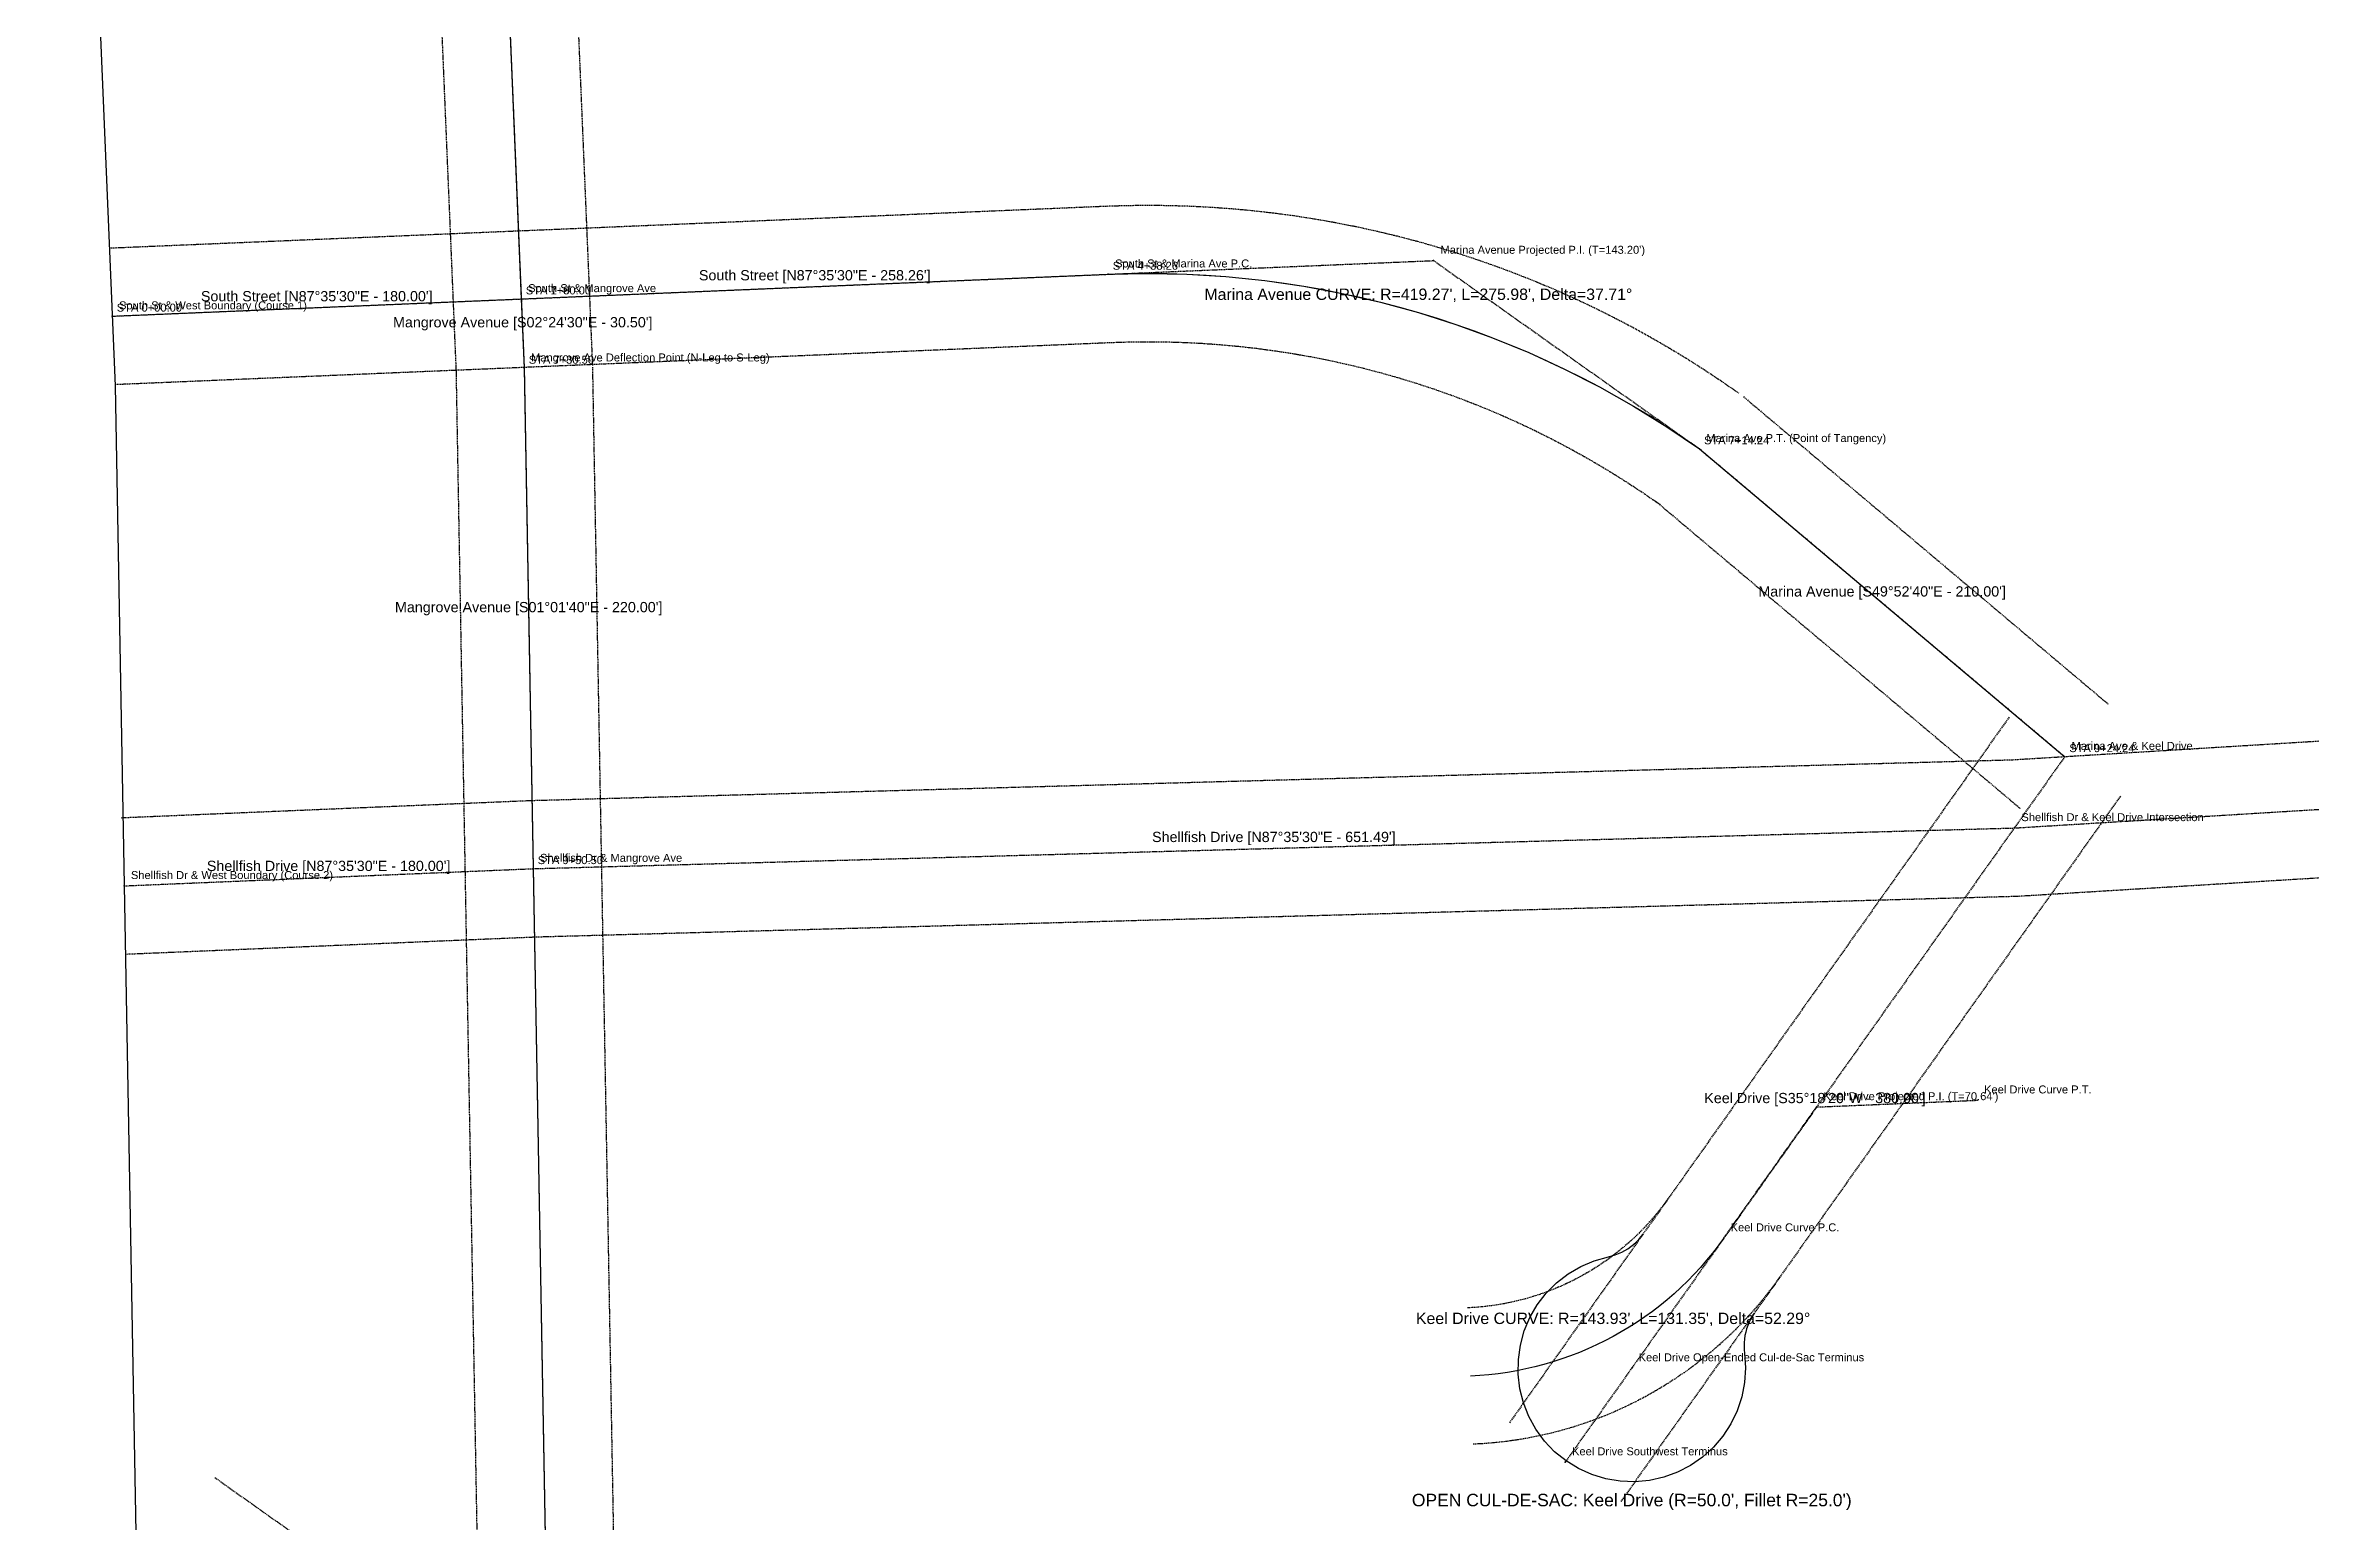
# Model space of a CAD drawing. Extents: x 9702 to 11747, y 7841 to 10241.
# Drawn here: x 9813 to 10809, y 8943 to 9592 of the extents above; entities that cross this region are included whole.
import ezdxf
from ezdxf.enums import TextEntityAlignment as Align

# ---------------------------------------------------------------- set-up
doc = ezdxf.new("R2010")
doc.units = 0
doc.linetypes.add('DASHED', pattern=[0.75, 0.5, -0.25])
for name, color, linetype in [('C-BOUNDARY', 7, 'CONTINUOUS'), ('C-ROAD-ALIGNMENT', 2, 'CONTINUOUS'), ('C-ROAD-ASSUMP', 1, 'DASHED'), ('C-ROAD-ASSUMP-INTX', 1, 'CONTINUOUS'), ('C-ROAD-ASSUMP-TEXT', 1, 'CONTINUOUS'), ('C-ROAD-CNTR', 2, 'DASHED'), ('C-ROAD-CULDESAC', 1, 'CONTINUOUS'), ('C-ROAD-CURV', 4, 'CONTINUOUS'), ('C-ROAD-INTX', 3, 'CONTINUOUS'), ('C-ROAD-PI-TANGENT', 1, 'DASHED'), ('C-ROAD-ROW-EDGE', 4, 'DASHED'), ('C-ROAD-TEXT', 7, 'CONTINUOUS'), ('C-ROAD-TIE', 4, 'CONTINUOUS')]:
    doc.layers.add(name, color=color, linetype=linetype)
doc.styles.get("Standard").update_dxf_attribs({"font": 'Arial'})

msp = doc.modelspace()

# ---------------------------------------------------------------- linework, layer by layer
at = {"layer": 'C-BOUNDARY'}
for p, q in [((9812.5952, 10172.2772), (9843.2918, 9442.2618)), ((9843.2918, 9442.2618), (9870.2384, 7939.9332))]:
    msp.add_line(p, q, dxfattribs=at)
at = {"layer": 'C-ROAD-ALIGNMENT'}
for points in [[(9992.4362, 10179.841), (10000, 10000), (10010.9255, 9740.2297), (10021.8509, 9480.4593), (10023.1325, 9449.9862), (10027.0787, 9230.0216), (10045.056, 8227.9429), (10047.7466, 8077.967), (10050.0784, 7947.9879)], [(9842.0099, 9472.8955), (10021.8509, 9480.4593), (10279.8828, 9491.3116), (10297.1261, 9491.6818), (10314.3701, 9491.3425), (10331.5856, 9490.2942), (10348.7433, 9488.5388), (10365.8144, 9486.0792), (10382.7699, 9482.9196), (10399.581, 9479.0654), (10416.2194, 9474.523), (10432.6569, 9469.3001), (10448.8658, 9463.4056), (10464.8184, 9456.8495), (10480.4879, 9449.6428), (10495.8478, 9441.7977), (10510.872, 9433.3276), (10525.5352, 9424.2467), (10539.8129, 9414.5717), (10700.3939, 9279.2435)]]:
    msp.add_lwpolyline(points, dxfattribs=at)
at = {"layer": 'C-ROAD-ASSUMP'}
msp.add_line((10678.32, 9247.91), (11176.063, 9278.3458), dxfattribs=at)
at = {"layer": 'C-ROAD-ASSUMP-INTX'}
for p in [(10422.9526, 9497.3289), (10591.3311, 9125.2402), (10510.0473, 9010.4627)]:
    msp.add_point(p, dxfattribs=at)
at = {"layer": 'C-ROAD-CNTR'}
for p, q in [((10010.9255, 9740.2297), (10021.8509, 9480.4593)), ((10021.8509, 9480.4593), (10279.8828, 9491.3116)), ((9842.0099, 9472.8955), (10021.8509, 9480.4593)), ((10021.8509, 9480.4593), (10023.1325, 9449.9862)), ((10023.1325, 9449.9862), (10027.0787, 9230.0216)), ((10539.8129, 9414.5717), (10700.3939, 9279.2435)), ((10700.3939, 9279.2435), (10480.7779, 8969.1325)), ((10027.0787, 9230.0216), (10678.32, 9247.91)), ((9847.2377, 9222.4579), (10027.0787, 9230.0216)), ((10027.0787, 9230.0216), (10045.056, 8227.9429))]:
    msp.add_line(p, q, dxfattribs=at)
at = {"layer": 'C-ROAD-CULDESAC'}
msp.add_lwpolyline([(10563.9989, 9034.7367), (10563.1389, 9033.4385), (10562.3615, 9032.0893), (10561.6695, 9030.6942), (10561.0658, 9029.2588), (10560.5525, 9027.7886), (10560.1319, 9026.2893), (10559.8053, 9024.7667), (10559.5742, 9023.2267), (10559.4394, 9021.6754), (10559.4015, 9020.1186), (10559.4606, 9018.5625), (10559.6164, 9017.0131), (10560.0472, 9010.5921), (10559.6496, 9004.1688), (10558.4304, 8997.8499), (10556.4096, 8991.7399), (10553.6208, 8985.9401), (10550.1101, 8980.5465), (10545.9357, 8975.6485), (10541.1668, 8971.3273), (10535.8823, 8967.6544), (10530.1699, 8964.6906), (10524.1241, 8962.4852), (10517.8452, 8961.0745), (10511.437, 8960.482), (10505.0058, 8960.7175), (10498.6581, 8961.7771), (10492.4991, 8963.6432), (10486.6309, 8966.285), (10481.1505, 8969.6586), (10476.1489, 8973.7082), (10471.7088, 8978.3667), (10467.9038, 8983.5568), (10464.797, 8989.1928), (10462.4399, 8995.181), (10460.8714, 9001.4225), (10460.1176, 9007.8137), (10460.1909, 9014.2487), (10461.0901, 9020.6211), (10462.8004, 9026.8252), (10465.2934, 9032.7582), (10468.5278, 9038.3218), (10472.4501, 9043.424), (10476.9951, 9047.98), (10482.0878, 9051.9146), (10487.6436, 9055.1625), (10493.5705, 9057.6698), (10499.7704, 9059.3951), (10501.2837, 9059.7625), (10502.7711, 9060.2234), (10504.227, 9060.776), (10505.6457, 9061.4181), (10507.0216, 9062.1474), (10508.3494, 9062.9609), (10509.624, 9063.8554), (10510.8405, 9064.8276), (10511.9941, 9065.8737), (10513.0803, 9066.9895), (10514.0949, 9068.1708), (10515.034, 9069.413)], dxfattribs=at)
at = {"layer": 'C-ROAD-CURV'}
for points in [[(10279.8828, 9491.3116), (10288.5026, 9491.5854), (10297.1261, 9491.6818), (10305.7499, 9491.6008), (10314.3701, 9491.3425), (10322.9833, 9490.9069), (10331.5856, 9490.2942), (10340.1735, 9489.5047), (10348.7433, 9488.5388), (10357.2915, 9487.3968), (10365.8144, 9486.0792), (10374.3084, 9484.5866), (10382.7699, 9482.9196), (10391.1953, 9481.079), (10399.581, 9479.0654), (10407.9236, 9476.8797), (10416.2194, 9474.523), (10424.465, 9471.9961), (10432.6569, 9469.3001), (10440.7917, 9466.4362), (10448.8658, 9463.4056), (10456.8758, 9460.2096), (10464.8184, 9456.8495), (10472.6902, 9453.3267), (10480.4879, 9449.6428), (10488.2082, 9445.7992), (10495.8478, 9441.7977), (10503.4035, 9437.6399), (10510.872, 9433.3276), (10518.2503, 9428.8626), (10525.5352, 9424.2467), (10532.7236, 9419.482), (10539.8125, 9414.5705)], [(10550.5029, 9067.5884), (10548.0833, 9064.273), (10545.5702, 9061.028), (10542.9655, 9057.856), (10540.2714, 9054.7595), (10537.4902, 9051.7411), (10534.624, 9048.8032), (10531.6752, 9045.9482), (10528.6462, 9043.1785), (10525.5395, 9040.4963), (10522.3575, 9037.9037), (10519.103, 9035.4029), (10515.7784, 9032.996), (10512.3866, 9030.6848), (10508.9302, 9028.4713), (10505.4121, 9026.3572), (10501.8352, 9024.3443), (10498.2023, 9022.4343), (10494.5165, 9020.6285), (10490.7806, 9018.9287), (10486.9978, 9017.336), (10483.1711, 9015.8518), (10479.3037, 9014.4774), (10475.3987, 9013.2138), (10471.4592, 9012.062), (10467.4884, 9011.023), (10463.4897, 9010.0977), (10459.4662, 9009.2868), (10455.4212, 9008.591), (10451.358, 9008.0107), (10447.2799, 9007.5466), (10443.1903, 9007.1989), (10439.0924, 9006.968)]]:
    msp.add_lwpolyline(points, dxfattribs=at)
at = {"layer": 'C-ROAD-INTX'}
for p in [(10279.8828, 9491.3116), (10021.8509, 9480.4593), (10023.1325, 9449.9862), (10539.8129, 9414.5717), (10700.3939, 9279.2435), (10678.32, 9247.91), (10027.0787, 9230.0216), (10661.9134, 9128.2088), (10550.5029, 9067.5884), (10480.7779, 8969.1325)]:
    msp.add_point(p, dxfattribs=at)
at = {"layer": 'C-ROAD-PI-TANGENT'}
for p, q in [((10279.8828, 9491.3116), (10422.9526, 9497.3289)), ((10422.9526, 9497.3289), (10539.8129, 9414.5717)), ((10550.5029, 9067.5884), (10591.3311, 9125.2402)), ((10591.3311, 9125.2402), (10661.9134, 9128.2088))]:
    msp.add_line(p, q, dxfattribs=at)
at = {"layer": 'C-ROAD-ROW-EDGE'}
for p, q in [((10040.899, 9741.4903), (10051.8244, 9481.7199)), ((9980.952, 9738.969), (9991.8774, 9479.1987)), ((10020.5903, 9510.4328), (10278.6222, 9521.2851)), ((9840.7493, 9502.869), (10020.5903, 9510.4328)), ((10051.8244, 9481.7199), (10053.106, 9451.2469)), ((9991.8774, 9479.1987), (9993.159, 9448.7256)), ((10023.1115, 9450.4858), (10281.1434, 9461.3381)), ((9843.2705, 9442.922), (10023.1115, 9450.4858)), ((9993.1374, 9449.4481), (9997.0835, 9229.4835)), ((10053.1277, 9450.5244), (10057.0739, 9230.5597)), ((10559.1455, 9437.5119), (10719.7265, 9302.1836)), ((10520.4803, 9391.6316), (10681.0613, 9256.3033)), ((10677.0594, 9277.8835), (11174.8023, 9308.3193)), ((10675.9114, 9296.5816), (10456.2955, 8986.4706)), ((10025.8181, 9259.9951), (10677.0594, 9277.8835)), ((9845.9771, 9252.4314), (10025.8181, 9259.9951)), ((10724.8763, 9261.9054), (10505.2604, 8951.7944)), ((10679.5806, 9217.9365), (11177.3236, 9248.3722)), ((9997.0835, 9229.4835), (10015.0609, 8227.4048)), ((10057.0739, 9230.5597), (10075.0512, 8228.481)), ((10028.3393, 9200.0481), (10679.5806, 9217.9365)), ((9848.4983, 9192.4844), (10028.3393, 9200.0481)), ((9887.1486, 8962.3225), (10540.0139, 8499.9731))]:
    msp.add_line(p, q, dxfattribs=at)
for points in [[(10278.6222, 9521.2851), (10287.8587, 9521.5785), (10297.0993, 9521.6818), (10306.3401, 9521.595), (10315.5772, 9521.3182), (10324.8066, 9520.8514), (10334.0244, 9520.1949), (10343.2268, 9519.349), (10352.4099, 9518.3139), (10361.5697, 9517.0902), (10370.7024, 9515.6783), (10379.8042, 9514.0789), (10388.8711, 9512.2927), (10397.8994, 9510.3203), (10406.8851, 9508.1626), (10415.8246, 9505.8206), (10424.7141, 9503.2952), (10433.5497, 9500.5875), (10442.3278, 9497.6986), (10451.0445, 9494.6298), (10459.6964, 9491.3823), (10468.2795, 9487.9576), (10476.7905, 9484.3571), (10485.2256, 9480.5823), (10493.5812, 9476.6347), (10501.8539, 9472.5162), (10510.0401, 9468.2284), (10518.1364, 9463.7731), (10526.1394, 9459.1522), (10534.0456, 9454.3677), (10541.8517, 9449.4215), (10549.5545, 9444.3159), (10557.1506, 9439.0529)], [(10281.1434, 9461.3381), (10289.1464, 9461.5923), (10297.153, 9461.6818), (10305.1597, 9461.6066), (10313.1631, 9461.3668), (10321.1599, 9460.9623), (10329.1467, 9460.3935), (10337.1201, 9459.6605), (10345.0768, 9458.7637), (10353.0133, 9457.7034), (10360.9264, 9456.4801), (10368.8126, 9455.0943), (10376.6686, 9453.5466), (10384.4911, 9451.8376), (10392.2769, 9449.9681), (10400.0225, 9447.9389), (10407.7248, 9445.7507), (10415.3804, 9443.4046), (10422.9861, 9440.9016), (10430.5388, 9438.2426), (10438.0352, 9435.4289), (10445.4721, 9432.4615), (10452.8464, 9429.3418), (10460.1549, 9426.0711), (10467.3947, 9422.6508), (10474.5626, 9419.0823), (10481.6555, 9415.3671), (10488.6706, 9411.5068), (10495.6047, 9407.503), (10502.455, 9403.3575), (10509.2187, 9399.0719), (10515.8927, 9394.6481), (10522.4744, 9390.088)], [(10526.0205, 9084.9265), (10524.1052, 9082.3022), (10522.1159, 9079.7335), (10520.0541, 9077.2226), (10517.9216, 9074.7716), (10515.7201, 9072.3823), (10513.4513, 9070.0568), (10511.1171, 9067.7969), (10508.7195, 9065.6045), (10506.2603, 9063.4813), (10503.7416, 9061.4291), (10501.1654, 9059.4496), (10498.5337, 9057.5444), (10495.8489, 9055.7149), (10493.1129, 9053.9628), (10490.3281, 9052.2893), (10487.4968, 9050.696), (10484.6211, 9049.184), (10481.7035, 9047.7547), (10478.7464, 9046.4091), (10475.752, 9045.1484), (10472.723, 9043.9736), (10469.6616, 9042.8856), (10466.5705, 9041.8854), (10463.4522, 9040.9737), (10460.3091, 9040.1513), (10457.1438, 9039.4189), (10453.959, 9038.777), (10450.7571, 9038.2262), (10447.5408, 9037.7669), (10444.3127, 9037.3995), (10441.0755, 9037.1243), (10437.8317, 9036.9415)], [(10574.9854, 9050.2503), (10572.0614, 9046.2439), (10569.0244, 9042.3225), (10565.8769, 9038.4893), (10562.6213, 9034.7474), (10559.2603, 9031.0998), (10555.7968, 9027.5496), (10552.2333, 9024.0995), (10548.573, 9020.7525), (10544.8187, 9017.5112), (10540.9735, 9014.3783), (10537.0406, 9011.3563), (10533.0231, 9008.4476), (10528.9242, 9005.6547), (10524.7474, 9002.9798), (10520.4961, 9000.4251), (10516.1736, 8997.9927), (10511.7835, 8995.6845), (10507.3294, 8993.5024), (10502.8149, 8991.4482), (10498.2436, 8989.5235), (10493.6193, 8987.73), (10488.9458, 8986.0691), (10484.2268, 8984.5421), (10479.4662, 8983.1503), (10474.6678, 8981.8948), (10469.8356, 8980.7766), (10464.9734, 8979.7966), (10460.0853, 8978.9557), (10455.1752, 8978.2546), (10450.2471, 8977.6937), (10445.3051, 8977.2735), (10440.353, 8976.9945)]]:
    msp.add_lwpolyline(points, dxfattribs=at)
at = {"layer": 'C-ROAD-TIE'}
for p in [(9842.0099, 9472.8955), (9847.2377, 9222.4579)]:
    msp.add_point(p, dxfattribs=at)

# ---------------------------------------------------------------- texts
at = {"layer": 'C-ROAD-ASSUMP-TEXT'}
msp.add_text("OPEN CUL-DE-SAC: Keel Drive (R=50.0', Fillet R=25.0')", height=5.5, dxfattribs=at).set_placement((10510.0473, 8952.4627), align=Align.MIDDLE_CENTER)
at = {"layer": 'C-ROAD-TEXT'}
for s, p in [("Marina Avenue Projected P.I. (T=143.20')", (10425.9526, 9500.3289)), ('STA 4+38.26', (10281.8828, 9493.3116)), ('South St & Marina Ave P.C.', (10282.8828, 9494.3116)), ('STA 7+00.00', (10023.8509, 9482.4593)), ('STA 1+80.00', (10023.8509, 9482.4593)), ('South St & Mangrove Ave', (10024.8509, 9483.4593)), ('STA 0+00.00', (9844.0099, 9474.8955)), ('South St & West Boundary (Course 1)', (9845.0099, 9475.8955)), ('STA 7+30.50', (10025.1325, 9451.9862)), ('Mangrove Ave Deflection Point (N-Leg to S-Leg)', (10026.1325, 9452.9862)), ('STA 7+14.24', (10541.8129, 9416.5717)), ('Marina Ave P.T. (Point of Tangency)', (10542.8129, 9417.5717)), ('STA 9+24.24', (10702.3939, 9281.2435)), ('Marina Ave & Keel Drive', (10703.3939, 9282.2435)), ('Shellfish Dr & Keel Drive Intersection', (10681.32, 9250.91)), ('STA 9+50.50', (10029.0787, 9232.0216)), ('Shellfish Dr & Mangrove Ave', (10030.0787, 9233.0216)), ('Shellfish Dr & West Boundary (Course 2)', (9850.2377, 9225.4579)), ('Keel Drive Curve P.T.', (10664.9134, 9131.2088)), ("Keel Drive Projected P.I. (T=70.64')", (10594.3311, 9128.2402)), ('Keel Drive Curve P.C.', (10553.5029, 9070.5884)), ('Keel Drive Open-Ended Cul-de-Sac Terminus', (10513.0473, 9013.4627)), ('Keel Drive Southwest Terminus', (10483.7779, 8972.1325))]:
    msp.add_text(s, height=3.5, dxfattribs=at).set_placement(p)
for s, height, p in [('South Street [N87%%d35\'30"E - 258.26\']', 4.5, (10150.8668, 9490.8855)), ('South Street [N87%%d35\'30"E - 180.00\']', 4.5, (9931.9304, 9481.6774)), ("Marina Avenue CURVE: R=419.27', L=275.98', Delta=37.71%%d", 5, (10416.2194, 9482.523)), ('Mangrove Avenue [S02%%d24\'30"E - 30.50\']', 4.5, (10022.4917, 9470.2228)), ('Marina Avenue [S49%%d52\'40"E - 210.00\']', 4.5, (10620.1034, 9351.9076)), ('Mangrove Avenue [S01%%d01\'40"E - 220.00\']', 4.5, (10025.1056, 9345.0039)), ('Shellfish Drive [N87%%d35\'30"E - 651.49\']', 4.5, (10352.6994, 9243.9658)), ('Shellfish Drive [N87%%d35\'30"E - 180.00\']', 4.5, (9937.1582, 9231.2397)), ('Keel Drive [S35%%d18\'20"W - 380.00\']', 4.5, (10590.5859, 9129.188)), ("Keel Drive CURVE: R=143.93', L=131.35', Delta=52.29%%d", 5, (10501.8352, 9032.3443))]:
    msp.add_text(s, height=height, dxfattribs=at).set_placement(p, align=Align.MIDDLE_CENTER)

doc.saveas('drawing.dxf')
